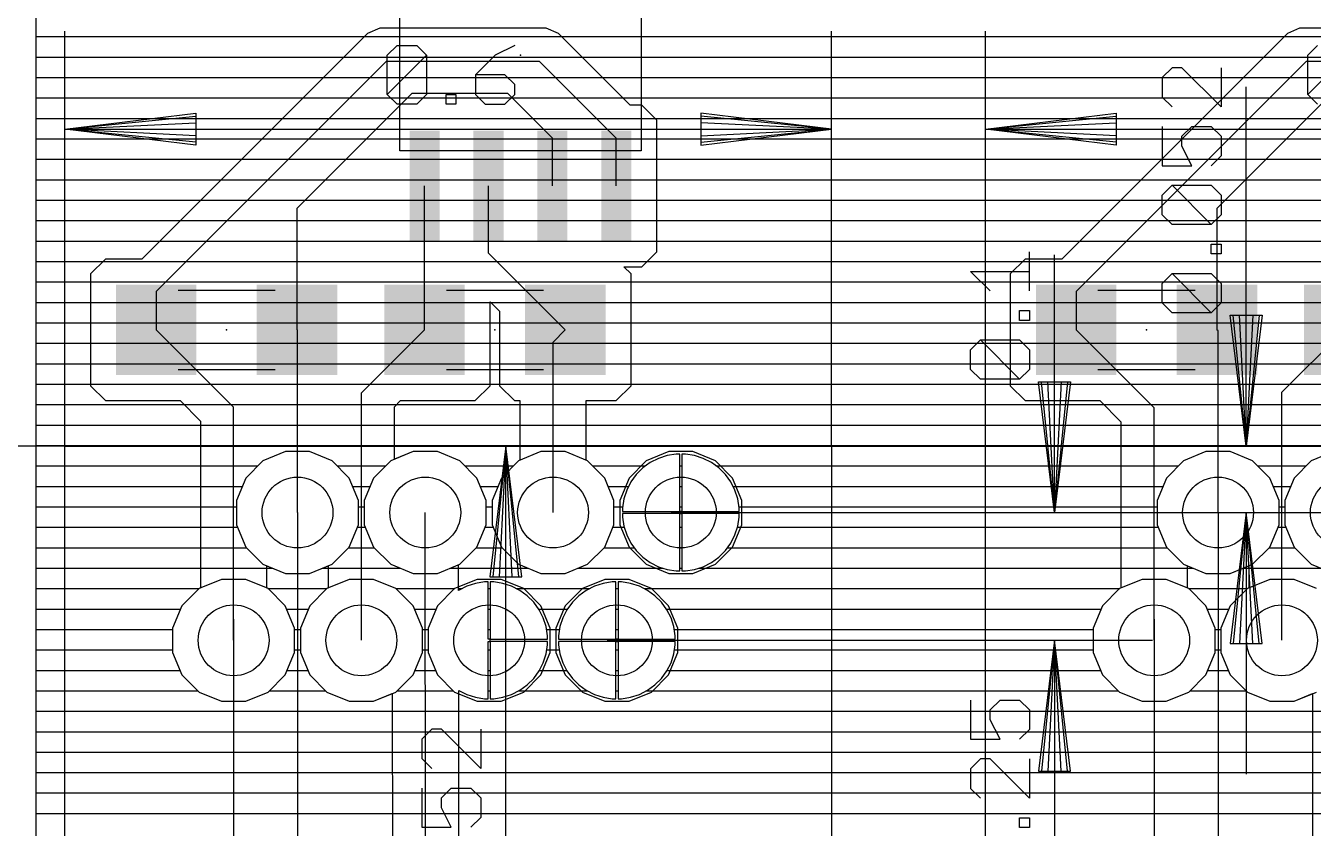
# Model space of a CAD drawing. Extents: x -0.28 to 5.55, y -0.74 to 2.72.
# Drawn here: x 0.612 to 1.619, y 0.884 to 1.512 of the extents above; entities that cross this region are included whole.
import ezdxf

# ---------------------------------------------------------------- set-up
doc = ezdxf.new("R2010")
doc.units = 0
for name, color, linetype in [('1', 22, 'CONTINUOUS'), ('16', 175, 'CONTINUOUS'), ('17', 82, 'CONTINUOUS'), ('23', 7, 'CONTINUOUS'), ('47', 253, 'CONTINUOUS'), ('51', 253, 'CONTINUOUS')]:
    doc.layers.add(name, color=color, linetype=linetype)

# ---------------------------------------------------------------- blocks, each defined once
blk = doc.blocks.new('RECT')
blk.add_solid([(-0.5, -0.5), (0.5, -0.5), (-0.5, 0.5), (0.5, 0.5)])
blk = doc.blocks.new('ROUNDP')
blk.add_circle((0, 0), 0.5)

msp = doc.modelspace()

# ---------------------------------------------------------------- linework, layer by layer
at = {"layer": '1'}
for p, q in [((0.62, 0.32), (0.62, 2.179508)), ((0.62, 1.504), (0.876731, 1.504)), ((0.879272, 1.506542), (0.702664, 1.329933)), ((0.888828, 1.5105), (0.879272, 1.506542)), ((1.019172, 1.5105), (0.888828, 1.5105)), ((1.028728, 1.506542), (1.019172, 1.5105)), ((1.036042, 1.499228), (1.028728, 1.506542)), ((1.031269, 1.504), (1.596731, 1.504)), ((1.599272, 1.506542), (1.422664, 1.329933)), ((1.608828, 1.5105), (1.599272, 1.506542)), ((1.739172, 1.5105), (1.608828, 1.5105)), ((1.084825, 1.450445), (1.036042, 1.499228)), ((0.62, 1.488), (0.860731, 1.488)), ((0.894, 1.4845), (0.714, 1.3045)), ((1.014, 1.4845), (0.894, 1.4845)), ((1.074, 1.4245), (1.014, 1.4845)), ((1.047269, 1.488), (1.580731, 1.488)), ((1.614, 1.4845), (1.434, 1.3045)), ((1.734, 1.4845), (1.614, 1.4845)), ((0.62, 1.472), (0.844731, 1.472)), ((1.063269, 1.472), (1.564731, 1.472)), ((0.62, 1.456), (0.828731, 1.456)), ((0.914, 1.4595), (0.824, 1.3695)), ((0.989, 1.4595), (0.914, 1.4595)), ((1.024, 1.4245), (0.989, 1.4595)), ((1.079269, 1.456), (1.548731, 1.456)), ((1.634, 1.4595), (1.544, 1.3695)), ((1.094095, 1.450445), (1.084825, 1.450445)), ((1.105811, 1.438729), (1.094095, 1.450445)), ((0.62, 1.44), (0.812731, 1.44)), ((1.10454, 1.44), (1.532731, 1.44)), ((1.105811, 1.335546), (1.105811, 1.438729)), ((0.62, 1.424), (0.796731, 1.424)), ((1.024, 1.387138), (1.024, 1.4245)), ((1.074, 1.387138), (1.074, 1.4245)), ((1.105811, 1.424), (1.516731, 1.424)), ((0.62, 1.408), (0.780731, 1.408)), ((1.105811, 1.408), (1.500731, 1.408)), ((0.62, 1.392), (0.764731, 1.392)), ((1.105811, 1.392), (1.484731, 1.392)), ((0.924, 1.2745), (0.924, 1.387138)), ((0.974, 1.334618), (0.974, 1.387138)), ((0.62, 1.376), (0.748731, 1.376)), ((1.105811, 1.376), (1.468731, 1.376)), ((0.824, 1.3695), (0.824, 1.274618)), ((1.544, 1.3695), (1.544, 1.274618)), ((0.62, 1.36), (0.732731, 1.36)), ((1.105811, 1.36), (1.452731, 1.36)), ((0.62, 1.344), (0.716731, 1.344)), ((1.105811, 1.344), (1.436731, 1.344)), ((0.974, 1.334618), (1.034118, 1.2745)), ((1.094095, 1.323831), (1.105811, 1.335546)), ((0.62, 1.328), (0.672169, 1.328)), ((0.674102, 1.329933), (0.662386, 1.318217)), ((0.702664, 1.329933), (0.674102, 1.329933)), ((1.085614, 1.318217), (1.08, 1.323831)), ((1.08, 1.323831), (1.094095, 1.323831)), ((1.098265, 1.328), (1.392169, 1.328)), ((1.394102, 1.329933), (1.382386, 1.318217)), ((1.422664, 1.329933), (1.394102, 1.329933)), ((0.62, 1.312), (0.662386, 1.312)), ((0.662386, 1.318217), (0.662386, 1.230783)), ((1.085614, 1.230783), (1.085614, 1.318217)), ((1.085614, 1.312), (1.382386, 1.312)), ((1.382386, 1.318217), (1.382386, 1.230783)), ((0.714, 1.3045), (0.714, 1.274618)), ((1.434, 1.3045), (1.434, 1.274618)), ((0.62, 1.296), (0.662386, 1.296)), ((0.975378, 1.230783), (0.975378, 1.296471)), ((0.975378, 1.296471), (0.982622, 1.289227)), ((0.975378, 1.296), (0.975849, 1.296)), ((1.085614, 1.296), (1.382386, 1.296)), ((0.62, 1.28), (0.662386, 1.28)), ((0.975378, 1.28), (0.982622, 1.28)), ((0.982622, 1.289227), (0.982622, 1.230783)), ((1.085614, 1.28), (1.382386, 1.28)), ((0.714, 1.274618), (0.713882, 1.2745)), ((0.7745, 1.213882), (0.713882, 1.2745)), ((0.824, 1.274618), (0.824118, 1.2745)), ((0.8245, 1.274118), (0.824118, 1.2745)), ((0.8245, 1.1315), (0.8245, 1.274118)), ((0.8745, 1.225118), (0.923882, 1.2745)), ((0.924, 1.274618), (0.923882, 1.2745)), ((0.923882, 1.2745), (0.924, 1.2745)), ((1.0245, 1.264882), (1.034118, 1.2745)), ((1.434, 1.274618), (1.433882, 1.2745)), ((1.495, 1.213382), (1.433882, 1.2745)), ((1.544, 1.274618), (1.544118, 1.2745)), ((1.545, 1.273618), (1.544118, 1.2745)), ((1.545, 1.1315), (1.545, 1.273618)), ((1.595, 1.225618), (1.643882, 1.2745)), ((0.62, 1.264), (0.662386, 1.264)), ((0.975378, 1.264), (0.982622, 1.264)), ((1.0245, 1.1315), (1.0245, 1.264882)), ((1.085614, 1.264), (1.382386, 1.264)), ((0.62, 1.248), (0.662386, 1.248)), ((0.975378, 1.248), (0.982622, 1.248)), ((1.085614, 1.248), (1.382386, 1.248)), ((0.62, 1.232), (0.662386, 1.232)), ((0.662386, 1.230783), (0.674102, 1.219067)), ((0.963662, 1.219067), (0.975378, 1.230783)), ((0.975378, 1.232), (0.982622, 1.232)), ((0.982622, 1.230783), (0.994338, 1.219067)), ((1.073898, 1.219067), (1.085614, 1.230783)), ((1.085614, 1.232), (1.382386, 1.232)), ((1.382386, 1.230783), (1.394102, 1.219067)), ((0.8745, 1.0315), (0.8745, 1.225118)), ((1.595, 1.0315), (1.595, 1.225618)), ((0.62, 1.216), (0.735612, 1.216)), ((0.674102, 1.219067), (0.732545, 1.219067)), ((0.732545, 1.219067), (0.7485, 1.203112)), ((0.7745, 1.0315), (0.7745, 1.213882)), ((0.9005, 1.214349), (0.905218, 1.219067)), ((0.9005, 1.173207), (0.9005, 1.214349)), ((0.902151, 1.216), (0.9985, 1.216)), ((0.905218, 1.219067), (0.963662, 1.219067)), ((0.994338, 1.219067), (0.9985, 1.219067)), ((0.9985, 1.219067), (0.9985, 1.172378)), ((1.0505, 1.172378), (1.0505, 1.219067)), ((1.0505, 1.219067), (1.073898, 1.219067)), ((1.0505, 1.216), (1.455612, 1.216)), ((1.394102, 1.219067), (1.452545, 1.219067)), ((1.452545, 1.219067), (1.469, 1.202612)), ((1.495, 1.0315), (1.495, 1.213382)), ((0.62, 1.2), (0.7485, 1.2)), ((0.7485, 1.203112), (0.7485, 1.072378)), ((0.9005, 1.2), (0.9985, 1.2)), ((1.0505, 1.2), (1.469, 1.2)), ((1.469, 1.202612), (1.469, 1.072378)), ((0.62, 1.184), (0.7485, 1.184)), ((0.9005, 1.184), (0.9985, 1.184)), ((0.915008, 1.179216), (0.9005, 1.173207)), ((0.933991, 1.179216), (0.915008, 1.179216)), ((0.951529, 1.171952), (0.933991, 1.179216)), ((1.0505, 1.184), (1.469, 1.184)), ((1.115008, 1.179216), (1.097471, 1.171952)), ((1.133991, 1.179216), (1.115008, 1.179216)), ((1.151529, 1.171952), (1.133991, 1.179216)), ((0.964952, 1.158529), (0.951529, 1.171952)), ((0.997471, 1.171952), (0.984048, 1.158529)), ((0.9985, 1.172378), (0.997471, 1.171952)), ((1.051529, 1.171952), (1.0505, 1.172378)), ((1.064952, 1.158529), (1.051529, 1.171952)), ((1.097471, 1.171952), (1.084048, 1.158529)), ((1.164952, 1.158529), (1.151529, 1.171952)), ((0.62, 1.168), (0.7485, 1.168)), ((0.955481, 1.168), (0.993519, 1.168)), ((1.055481, 1.168), (1.093519, 1.168)), ((1.155481, 1.168), (1.469, 1.168)), ((0.62, 1.152), (0.7485, 1.152)), ((0.972216, 1.140991), (0.964952, 1.158529)), ((0.967656, 1.152), (0.981344, 1.152)), ((0.984048, 1.158529), (0.976783, 1.140991)), ((1.072216, 1.140991), (1.064952, 1.158529)), ((1.067656, 1.152), (1.081344, 1.152)), ((1.084048, 1.158529), (1.076783, 1.140991)), ((1.172216, 1.140991), (1.164952, 1.158529)), ((1.167656, 1.152), (1.469, 1.152)), ((0.972216, 1.122008), (0.972216, 1.140991)), ((0.976783, 1.140991), (0.976783, 1.122008)), ((1.072216, 1.122008), (1.072216, 1.140991)), ((1.076783, 1.140991), (1.076783, 1.122008)), ((1.172216, 1.122008), (1.172216, 1.140991)), ((0.62, 1.136), (0.7485, 1.136)), ((0.925, 0.685), (0.9245, 1.1315)), ((0.972216, 1.136), (0.976783, 1.136)), ((1.072216, 1.136), (1.076783, 1.136)), ((1.172216, 1.136), (1.469, 1.136)), ((0.62, 1.12), (0.7485, 1.12)), ((0.964952, 1.104471), (0.972216, 1.122008)), ((0.971384, 1.12), (0.977615, 1.12)), ((0.976783, 1.122008), (0.984048, 1.104471)), ((1.064952, 1.104471), (1.072216, 1.122008)), ((1.071384, 1.12), (1.077615, 1.12)), ((1.076783, 1.122008), (1.084048, 1.104471)), ((1.164952, 1.104471), (1.172216, 1.122008)), ((1.171384, 1.12), (1.469, 1.12)), ((0.62, 1.104), (0.7485, 1.104)), ((0.951529, 1.091048), (0.964952, 1.104471)), ((0.964481, 1.104), (0.984519, 1.104)), ((0.984048, 1.104471), (0.997471, 1.091048)), ((1.051529, 1.091048), (1.064952, 1.104471)), ((1.064481, 1.104), (1.084519, 1.104)), ((1.084048, 1.104471), (1.097471, 1.091048)), ((1.151529, 1.091048), (1.164952, 1.104471)), ((1.164481, 1.104), (1.469, 1.104)), ((0.8005, 1.072378), (0.8005, 1.089793)), ((0.8005, 1.089793), (0.815008, 1.083783)), ((0.833991, 1.083783), (0.8485, 1.089793)), ((0.8485, 1.089793), (0.8485, 1.072378)), ((0.950546, 1.090641), (0.951529, 1.091048)), ((0.950568, 1.070615), (0.950546, 1.090641)), ((0.997471, 1.091048), (1.015008, 1.083783)), ((1.033991, 1.083783), (1.051529, 1.091048)), ((1.097471, 1.091048), (1.115008, 1.083783)), ((1.133991, 1.083783), (1.151529, 1.091048)), ((1.521, 1.072378), (1.521, 1.089793)), ((1.521, 1.089793), (1.535508, 1.083783)), ((1.554491, 1.083783), (1.569, 1.089793)), ((1.569, 1.089793), (1.569, 1.072378)), ((0.62, 1.088), (0.7485, 1.088)), ((0.8005, 1.088), (0.804829, 1.088)), ((0.815008, 1.083783), (0.833991, 1.083783)), ((0.844171, 1.088), (0.8485, 1.088)), ((0.950549, 1.088), (1.004829, 1.088)), ((1.015008, 1.083783), (1.033991, 1.083783)), ((1.044171, 1.088), (1.104829, 1.088)), ((1.065008, 1.079216), (1.047471, 1.071952)), ((1.083991, 1.079216), (1.065008, 1.079216)), ((1.101529, 1.071952), (1.083991, 1.079216)), ((1.115008, 1.083783), (1.133991, 1.083783)), ((1.144171, 1.088), (1.469, 1.088)), ((1.521, 1.088), (1.525329, 1.088)), ((1.535508, 1.083783), (1.554491, 1.083783)), ((1.564671, 1.088), (1.569, 1.088)), ((0.62, 1.072), (0.747587, 1.072)), ((0.747471, 1.071952), (0.734048, 1.058529)), ((0.7485, 1.072378), (0.747471, 1.071952)), ((0.801529, 1.071952), (0.8005, 1.072378)), ((0.801413, 1.072), (0.847587, 1.072)), ((0.814952, 1.058529), (0.801529, 1.071952)), ((0.847471, 1.071952), (0.834048, 1.058529)), ((0.8485, 1.072378), (0.847471, 1.071952)), ((0.950567, 1.072), (0.953287, 1.072)), ((0.956951, 1.073867), (0.950568, 1.070615)), ((0.963795, 1.076091), (0.956951, 1.073867)), ((0.970902, 1.077216), (0.963795, 1.076091)), ((0.973641, 1.077216), (0.970902, 1.077216)), ((0.973641, 1.032359), (0.973641, 1.077216)), ((0.973641, 1.072), (0.975358, 1.072)), ((0.978098, 1.077216), (0.975358, 1.077216)), ((0.975358, 1.077216), (0.975358, 1.032359)), ((0.985205, 1.076091), (0.978098, 1.077216)), ((0.992049, 1.073867), (0.985205, 1.076091)), ((0.998461, 1.0706), (0.992049, 1.073867)), ((0.995713, 1.072), (1.047587, 1.072)), ((1.004282, 1.066371), (0.998461, 1.0706)), ((1.047471, 1.071952), (1.034048, 1.058529)), ((1.101413, 1.072), (1.468087, 1.072)), ((1.114952, 1.058529), (1.101529, 1.071952)), ((1.467971, 1.071952), (1.454548, 1.058529)), ((1.469, 1.072378), (1.467971, 1.071952)), ((1.522029, 1.071952), (1.521, 1.072378)), ((1.521913, 1.072), (1.568087, 1.072)), ((1.535452, 1.058529), (1.522029, 1.071952)), ((1.567971, 1.071952), (1.554548, 1.058529)), ((1.569, 1.072378), (1.567971, 1.071952)), ((0.734048, 1.058529), (0.726783, 1.040991)), ((0.822216, 1.040991), (0.814952, 1.058529)), ((0.834048, 1.058529), (0.826783, 1.040991)), ((1.009371, 1.061282), (1.004282, 1.066371)), ((1.0136, 1.055461), (1.009371, 1.061282)), ((1.034048, 1.058529), (1.026783, 1.040991)), ((1.122216, 1.040991), (1.114952, 1.058529)), ((1.454548, 1.058529), (1.447283, 1.040991)), ((1.542716, 1.040991), (1.535452, 1.058529)), ((1.554548, 1.058529), (1.547283, 1.040991)), ((0.62, 1.056), (0.733, 1.056)), ((0.816, 1.056), (0.833, 1.056)), ((0.973641, 1.056), (0.975358, 1.056)), ((1.013208, 1.056), (1.033, 1.056)), ((1.016867, 1.049049), (1.0136, 1.055461)), ((1.019091, 1.042205), (1.016867, 1.049049)), ((1.116, 1.056), (1.4535, 1.056)), ((1.5365, 1.056), (1.5535, 1.056)), ((0.62, 1.04), (0.726783, 1.04)), ((0.726783, 1.040991), (0.726783, 1.022008)), ((0.822216, 1.022008), (0.822216, 1.040991)), ((0.822216, 1.04), (0.826783, 1.04)), ((0.826783, 1.040991), (0.826783, 1.022008)), ((0.973641, 1.04), (0.975358, 1.04)), ((1.020216, 1.035098), (1.019091, 1.042205)), ((1.01944, 1.04), (1.026783, 1.04)), ((1.026783, 1.040991), (1.026783, 1.022008)), ((1.122216, 1.022008), (1.122216, 1.040991)), ((1.122216, 1.04), (1.447283, 1.04)), ((1.447283, 1.040991), (1.447283, 1.022008)), ((1.542716, 1.022008), (1.542716, 1.040991)), ((1.542716, 1.04), (1.547283, 1.04)), ((1.547283, 1.040991), (1.547283, 1.022008)), ((0.975358, 1.032359), (0.973641, 1.032359)), ((0.973641, 0.985783), (0.973641, 1.030641)), ((0.973641, 1.030641), (0.975358, 1.030641)), ((0.975358, 1.030641), (0.975358, 0.985783)), ((0.975359, 1.030641), (0.975359, 1.032358)), ((0.975359, 1.032358), (1.020216, 1.032358)), ((1.020216, 1.030641), (0.975359, 1.030641)), ((1.019091, 1.020795), (1.020216, 1.027902)), ((1.020216, 1.032358), (1.020216, 1.035098)), ((1.020216, 1.027902), (1.020216, 1.030641)), ((0.62, 1.024), (0.726783, 1.024)), ((0.726783, 1.022008), (0.734048, 1.004471)), ((0.814952, 1.004471), (0.822216, 1.022008)), ((0.822216, 1.024), (0.826783, 1.024)), ((0.826783, 1.022008), (0.834048, 1.004471)), ((0.973641, 1.024), (0.975358, 1.024)), ((1.016867, 1.013951), (1.019091, 1.020795)), ((1.019598, 1.024), (1.026783, 1.024)), ((1.026783, 1.022008), (1.034048, 1.004471)), ((1.114952, 1.004471), (1.122216, 1.022008)), ((1.122216, 1.024), (1.447283, 1.024)), ((1.447283, 1.022008), (1.454548, 1.004471)), ((1.535452, 1.004471), (1.542716, 1.022008)), ((1.542716, 1.024), (1.547283, 1.024)), ((1.547283, 1.022008), (1.554548, 1.004471)), ((0.62, 1.008), (0.732586, 1.008)), ((0.816414, 1.008), (0.832586, 1.008)), ((0.973641, 1.008), (0.975358, 1.008)), ((1.0136, 1.007539), (1.016867, 1.013951)), ((1.013835, 1.008), (1.032586, 1.008)), ((1.116414, 1.008), (1.453086, 1.008)), ((1.536914, 1.008), (1.553086, 1.008)), ((0.734048, 1.004471), (0.747471, 0.991048)), ((0.801529, 0.991048), (0.814952, 1.004471)), ((0.834048, 1.004471), (0.847471, 0.991048)), ((1.004282, 0.996629), (1.009371, 1.001718)), ((1.009371, 1.001718), (1.0136, 1.007539)), ((1.034048, 1.004471), (1.047471, 0.991048)), ((1.101529, 0.991048), (1.114952, 1.004471)), ((1.454548, 1.004471), (1.467971, 0.991048)), ((1.522029, 0.991048), (1.535452, 1.004471)), ((1.554548, 1.004471), (1.567971, 0.991048)), ((0.62, 0.992), (0.746519, 0.992)), ((0.747471, 0.991048), (0.765008, 0.983783)), ((0.783991, 0.983783), (0.801529, 0.991048)), ((0.802481, 0.992), (0.846519, 0.992)), ((0.847471, 0.991048), (0.865008, 0.983783)), ((0.883991, 0.983783), (0.898659, 0.989859)), ((0.898659, 0.989859), (0.899, 0.684962)), ((0.950988, 0.695781), (0.950656, 0.99234)), ((0.950656, 0.99234), (0.956951, 0.989133)), ((0.950656, 0.992), (0.951324, 0.992)), ((0.956951, 0.989133), (0.963795, 0.986909)), ((0.973641, 0.992), (0.975358, 0.992)), ((0.985205, 0.986909), (0.992049, 0.989133)), ((0.992049, 0.989133), (0.998461, 0.9924)), ((0.997676, 0.992), (1.046519, 0.992)), ((0.998461, 0.9924), (1.004282, 0.996629)), ((1.047471, 0.991048), (1.065008, 0.983783)), ((1.083991, 0.983783), (1.101529, 0.991048)), ((1.102481, 0.992), (1.467019, 0.992)), ((1.467971, 0.991048), (1.485508, 0.983783)), ((1.504491, 0.983783), (1.522029, 0.991048)), ((1.522981, 0.992), (1.567019, 0.992)), ((1.567971, 0.991048), (1.585508, 0.983783)), ((1.604491, 0.983783), (1.619, 0.989793)), ((1.619, 0.989793), (1.619, 0.730361)), ((0.765008, 0.983783), (0.783991, 0.983783)), ((0.865008, 0.983783), (0.883991, 0.983783)), ((0.963795, 0.986909), (0.970902, 0.985783)), ((0.970902, 0.985783), (0.973641, 0.985783)), ((0.975358, 0.985783), (0.978098, 0.985783)), ((0.978098, 0.985783), (0.985205, 0.986909)), ((1.065008, 0.983783), (1.083991, 0.983783)), ((1.485508, 0.983783), (1.504491, 0.983783)), ((1.585508, 0.983783), (1.604491, 0.983783)), ((0.62, 0.976), (0.898674, 0.976)), ((0.950674, 0.976), (1.619, 0.976)), ((0.62, 0.96), (0.898692, 0.96)), ((0.950692, 0.96), (1.619, 0.96)), ((0.62, 0.944), (0.89871, 0.944)), ((0.95071, 0.944), (1.619, 0.944)), ((0.62, 0.928), (0.898728, 0.928)), ((0.950728, 0.928), (1.619, 0.928)), ((0.62, 0.912), (0.898746, 0.912)), ((0.950746, 0.912), (1.619, 0.912)), ((0.62, 0.896), (0.898764, 0.896)), ((0.950764, 0.896), (1.619, 0.896))]:
    msp.add_line(p, q, dxfattribs=at)
at = {"layer": '16'}
for p, q in [((0.62, 0.32), (0.62, 2.179508)), ((0.62, 1.504), (4.879213, 1.504)), ((0.62, 1.488), (4.879213, 1.488)), ((0.62, 1.472), (4.879213, 1.472)), ((0.62, 1.456), (4.879213, 1.456)), ((0.62, 1.44), (4.879213, 1.44)), ((0.62, 1.424), (4.879213, 1.424)), ((0.62, 1.408), (4.879213, 1.408)), ((0.62, 1.392), (4.879213, 1.392)), ((0.62, 1.376), (4.879213, 1.376)), ((0.62, 1.36), (4.879213, 1.36)), ((0.62, 1.344), (4.879213, 1.344)), ((0.62, 1.328), (4.879213, 1.328)), ((0.62, 1.312), (4.879213, 1.312)), ((0.62, 1.296), (4.879213, 1.296)), ((0.62, 1.28), (4.879213, 1.28)), ((0.62, 1.264), (4.879213, 1.264)), ((0.62, 1.248), (4.879213, 1.248)), ((0.62, 1.232), (4.879213, 1.232)), ((0.62, 1.216), (4.879213, 1.216)), ((0.62, 1.2), (4.879213, 1.2)), ((0.62, 1.184), (4.879213, 1.184)), ((0.815008, 1.179216), (0.797471, 1.171952)), ((0.833991, 1.179216), (0.815008, 1.179216)), ((0.851529, 1.171952), (0.833991, 1.179216)), ((0.915008, 1.179216), (0.897471, 1.171952)), ((0.933991, 1.179216), (0.915008, 1.179216)), ((0.951529, 1.171952), (0.933991, 1.179216)), ((1.015008, 1.179216), (0.997471, 1.171952)), ((1.033991, 1.179216), (1.015008, 1.179216)), ((1.051529, 1.171952), (1.033991, 1.179216)), ((1.535508, 1.179216), (1.517971, 1.171952)), ((1.554491, 1.179216), (1.535508, 1.179216)), ((1.572029, 1.171952), (1.554491, 1.179216)), ((1.635508, 1.179216), (1.617971, 1.171952)), ((0.797471, 1.171952), (0.784048, 1.158529)), ((0.864952, 1.158529), (0.851529, 1.171952)), ((0.897471, 1.171952), (0.884048, 1.158529)), ((0.964952, 1.158529), (0.951529, 1.171952)), ((0.997471, 1.171952), (0.984048, 1.158529)), ((1.064952, 1.158529), (1.051529, 1.171952)), ((1.100539, 1.1706), (1.094718, 1.166371)), ((1.106951, 1.173867), (1.100539, 1.1706)), ((1.113795, 1.176091), (1.106951, 1.173867)), ((1.120902, 1.177216), (1.113795, 1.176091)), ((1.123641, 1.177216), (1.120902, 1.177216)), ((1.123641, 1.132359), (1.123641, 1.177216)), ((1.125358, 1.177216), (1.125358, 1.132359)), ((1.128098, 1.177216), (1.125358, 1.177216)), ((1.135205, 1.176091), (1.128098, 1.177216)), ((1.142049, 1.173867), (1.135205, 1.176091)), ((1.148461, 1.1706), (1.142049, 1.173867)), ((1.154282, 1.166371), (1.148461, 1.1706)), ((1.517971, 1.171952), (1.504548, 1.158529)), ((1.585452, 1.158529), (1.572029, 1.171952)), ((1.617971, 1.171952), (1.604548, 1.158529)), ((0.62, 1.168), (0.793519, 1.168)), ((0.855481, 1.168), (0.893519, 1.168)), ((0.955481, 1.168), (0.993519, 1.168)), ((1.055481, 1.168), (1.096961, 1.168)), ((1.089629, 1.161282), (1.0854, 1.155461)), ((1.094718, 1.166371), (1.089629, 1.161282)), ((1.123641, 1.168), (1.125358, 1.168)), ((1.152039, 1.168), (1.514019, 1.168)), ((1.159371, 1.161282), (1.154282, 1.166371)), ((1.1636, 1.155461), (1.159371, 1.161282)), ((1.575981, 1.168), (1.614019, 1.168)), ((0.62, 1.152), (0.781344, 1.152)), ((0.784048, 1.158529), (0.776783, 1.140991)), ((0.872216, 1.140991), (0.864952, 1.158529)), ((0.867656, 1.152), (0.881344, 1.152)), ((0.884048, 1.158529), (0.876783, 1.140991)), ((0.972216, 1.140991), (0.964952, 1.158529)), ((0.967656, 1.152), (0.981344, 1.152)), ((0.984048, 1.158529), (0.976783, 1.140991)), ((1.072216, 1.140991), (1.064952, 1.158529)), ((1.067656, 1.152), (1.083637, 1.152)), ((1.082133, 1.149049), (1.079909, 1.142205)), ((1.0854, 1.155461), (1.082133, 1.149049)), ((1.123641, 1.152), (1.125358, 1.152)), ((1.166867, 1.149049), (1.1636, 1.155461)), ((1.165363, 1.152), (1.501844, 1.152)), ((1.169091, 1.142205), (1.166867, 1.149049)), ((1.504548, 1.158529), (1.497283, 1.140991)), ((1.592716, 1.140991), (1.585452, 1.158529)), ((1.588156, 1.152), (1.601844, 1.152)), ((1.604548, 1.158529), (1.597283, 1.140991)), ((0.776783, 1.140991), (0.776783, 1.122008)), ((0.872216, 1.122008), (0.872216, 1.140991)), ((0.876783, 1.140991), (0.876783, 1.122008)), ((0.972216, 1.122008), (0.972216, 1.140991)), ((0.976783, 1.140991), (0.976783, 1.122008)), ((1.072216, 1.122008), (1.072216, 1.140991)), ((1.079909, 1.142205), (1.078783, 1.135098)), ((1.170216, 1.135098), (1.169091, 1.142205)), ((1.497283, 1.140991), (1.497283, 1.122008)), ((1.592716, 1.122008), (1.592716, 1.140991)), ((1.597283, 1.140991), (1.597283, 1.122008)), ((0.62, 1.136), (0.776783, 1.136)), ((0.872216, 1.136), (0.876783, 1.136)), ((0.972216, 1.136), (0.976783, 1.136)), ((1.072216, 1.136), (1.078926, 1.136)), ((1.078783, 1.135098), (1.078783, 1.132358)), ((1.078783, 1.132358), (1.123641, 1.132358)), ((1.123641, 1.130641), (1.078783, 1.130641)), ((1.078783, 1.130641), (1.078783, 1.127902)), ((1.123641, 1.136), (1.125358, 1.136)), ((1.125358, 1.132359), (1.123641, 1.132359)), ((1.123641, 1.132358), (1.123641, 1.130641)), ((1.123641, 1.085783), (1.123641, 1.130641)), ((1.123641, 1.130641), (1.125358, 1.130641)), ((1.125358, 1.130641), (1.125358, 1.085783)), ((1.125359, 1.130641), (1.125359, 1.132358)), ((1.125359, 1.132358), (1.170216, 1.132358)), ((1.170216, 1.130641), (1.125359, 1.130641)), ((1.170074, 1.136), (1.497283, 1.136)), ((1.170216, 1.132358), (1.170216, 1.135098)), ((1.170216, 1.127902), (1.170216, 1.130641)), ((1.592716, 1.136), (1.597283, 1.136)), ((0.62, 1.12), (0.777615, 1.12)), ((0.776783, 1.122008), (0.784048, 1.104471)), ((0.864952, 1.104471), (0.872216, 1.122008)), ((0.871384, 1.12), (0.877615, 1.12)), ((0.876783, 1.122008), (0.884048, 1.104471)), ((0.964952, 1.104471), (0.972216, 1.122008)), ((0.971384, 1.12), (0.977615, 1.12)), ((0.976783, 1.122008), (0.984048, 1.104471)), ((1.064952, 1.104471), (1.072216, 1.122008)), ((1.071384, 1.12), (1.080167, 1.12)), ((1.078783, 1.127902), (1.079909, 1.120795)), ((1.079909, 1.120795), (1.082133, 1.113951)), ((1.123641, 1.12), (1.125358, 1.12)), ((1.166867, 1.113951), (1.169091, 1.120795)), ((1.168832, 1.12), (1.498115, 1.12)), ((1.169091, 1.120795), (1.170216, 1.127902)), ((1.497283, 1.122008), (1.504548, 1.104471)), ((1.585452, 1.104471), (1.592716, 1.122008)), ((1.591884, 1.12), (1.598115, 1.12)), ((1.597283, 1.122008), (1.604548, 1.104471)), ((1.082133, 1.113951), (1.0854, 1.107539)), ((1.1636, 1.107539), (1.166867, 1.113951)), ((0.62, 1.104), (0.784519, 1.104)), ((0.784048, 1.104471), (0.797471, 1.091048)), ((0.851529, 1.091048), (0.864952, 1.104471)), ((0.864481, 1.104), (0.884519, 1.104)), ((0.884048, 1.104471), (0.897471, 1.091048)), ((0.951529, 1.091048), (0.964952, 1.104471)), ((0.964481, 1.104), (0.984519, 1.104)), ((0.984048, 1.104471), (0.997471, 1.091048)), ((1.051529, 1.091048), (1.064952, 1.104471)), ((1.064481, 1.104), (1.087971, 1.104)), ((1.0854, 1.107539), (1.089629, 1.101718)), ((1.089629, 1.101718), (1.094718, 1.096629)), ((1.123641, 1.104), (1.125358, 1.104)), ((1.154282, 1.096629), (1.159371, 1.101718)), ((1.159371, 1.101718), (1.1636, 1.107539)), ((1.161029, 1.104), (1.505019, 1.104)), ((1.504548, 1.104471), (1.517971, 1.091048)), ((1.572029, 1.091048), (1.585452, 1.104471)), ((1.584981, 1.104), (1.605019, 1.104)), ((1.604548, 1.104471), (1.617971, 1.091048)), ((0.797471, 1.091048), (0.815008, 1.083783)), ((0.833991, 1.083783), (0.851529, 1.091048)), ((0.897471, 1.091048), (0.915008, 1.083783)), ((0.933991, 1.083783), (0.951529, 1.091048)), ((0.997471, 1.091048), (1.015008, 1.083783)), ((1.033991, 1.083783), (1.051529, 1.091048)), ((1.094718, 1.096629), (1.100539, 1.0924)), ((1.100539, 1.0924), (1.106951, 1.089133)), ((1.106951, 1.089133), (1.113795, 1.086909)), ((1.135205, 1.086909), (1.142049, 1.089133)), ((1.142049, 1.089133), (1.148461, 1.0924)), ((1.148461, 1.0924), (1.154282, 1.096629)), ((1.517971, 1.091048), (1.535508, 1.083783)), ((1.554491, 1.083783), (1.572029, 1.091048)), ((1.617971, 1.091048), (1.635508, 1.083783)), ((0.62, 1.088), (0.804829, 1.088)), ((0.765008, 1.079216), (0.747471, 1.071952)), ((0.783991, 1.079216), (0.765008, 1.079216)), ((0.801529, 1.071952), (0.783991, 1.079216)), ((0.815008, 1.083783), (0.833991, 1.083783)), ((0.844171, 1.088), (0.904829, 1.088)), ((0.865008, 1.079216), (0.847471, 1.071952)), ((0.883991, 1.079216), (0.865008, 1.079216)), ((0.901529, 1.071952), (0.883991, 1.079216)), ((0.915008, 1.083783), (0.933991, 1.083783)), ((0.944171, 1.088), (1.004829, 1.088)), ((0.965008, 1.079216), (0.947471, 1.071952)), ((0.983991, 1.079216), (0.965008, 1.079216)), ((1.001529, 1.071952), (0.983991, 1.079216)), ((1.015008, 1.083783), (1.033991, 1.083783)), ((1.044171, 1.088), (1.110437, 1.088)), ((1.113795, 1.086909), (1.120902, 1.085783)), ((1.120902, 1.085783), (1.123641, 1.085783)), ((1.123641, 1.088), (1.125358, 1.088)), ((1.125358, 1.085783), (1.128098, 1.085783)), ((1.128098, 1.085783), (1.135205, 1.086909)), ((1.138562, 1.088), (1.525329, 1.088)), ((1.485508, 1.079216), (1.467971, 1.071952)), ((1.504491, 1.079216), (1.485508, 1.079216)), ((1.522029, 1.071952), (1.504491, 1.079216)), ((1.535508, 1.083783), (1.554491, 1.083783)), ((1.564671, 1.088), (1.625329, 1.088)), ((1.585508, 1.079216), (1.567971, 1.071952)), ((1.604491, 1.079216), (1.585508, 1.079216)), ((1.622029, 1.071952), (1.604491, 1.079216)), ((0.62, 1.072), (0.747587, 1.072)), ((0.747471, 1.071952), (0.734048, 1.058529)), ((0.801413, 1.072), (0.847587, 1.072)), ((0.814952, 1.058529), (0.801529, 1.071952)), ((0.847471, 1.071952), (0.834048, 1.058529)), ((0.901413, 1.072), (0.947587, 1.072)), ((0.914952, 1.058529), (0.901529, 1.071952)), ((0.947471, 1.071952), (0.934048, 1.058529)), ((1.001413, 1.072), (1.053287, 1.072)), ((1.014952, 1.058529), (1.001529, 1.071952)), ((1.050539, 1.0706), (1.044718, 1.066371)), ((1.056951, 1.073867), (1.050539, 1.0706)), ((1.063795, 1.076091), (1.056951, 1.073867)), ((1.070902, 1.077216), (1.063795, 1.076091)), ((1.073641, 1.077216), (1.070902, 1.077216)), ((1.073641, 1.032359), (1.073641, 1.077216)), ((1.073641, 1.072), (1.075358, 1.072)), ((1.075358, 1.077216), (1.075358, 1.032359)), ((1.078098, 1.077216), (1.075358, 1.077216)), ((1.085205, 1.076091), (1.078098, 1.077216)), ((1.092049, 1.073867), (1.085205, 1.076091)), ((1.098461, 1.0706), (1.092049, 1.073867)), ((1.095713, 1.072), (1.468087, 1.072)), ((1.104282, 1.066371), (1.098461, 1.0706)), ((1.467971, 1.071952), (1.454548, 1.058529)), ((1.521913, 1.072), (1.568087, 1.072)), ((1.535452, 1.058529), (1.522029, 1.071952)), ((1.567971, 1.071952), (1.554548, 1.058529)), ((0.734048, 1.058529), (0.726783, 1.040991)), ((0.822216, 1.040991), (0.814952, 1.058529)), ((0.834048, 1.058529), (0.826783, 1.040991)), ((0.922216, 1.040991), (0.914952, 1.058529)), ((0.934048, 1.058529), (0.926783, 1.040991)), ((1.022216, 1.040991), (1.014952, 1.058529)), ((1.039629, 1.061282), (1.0354, 1.055461)), ((1.044718, 1.066371), (1.039629, 1.061282)), ((1.109371, 1.061282), (1.104282, 1.066371)), ((1.1136, 1.055461), (1.109371, 1.061282)), ((1.454548, 1.058529), (1.447283, 1.040991)), ((1.542716, 1.040991), (1.535452, 1.058529)), ((1.554548, 1.058529), (1.547283, 1.040991)), ((0.62, 1.056), (0.733, 1.056)), ((0.816, 1.056), (0.833, 1.056)), ((0.916, 1.056), (0.933, 1.056)), ((1.016, 1.056), (1.035792, 1.056)), ((1.032133, 1.049049), (1.029909, 1.042205)), ((1.0354, 1.055461), (1.032133, 1.049049)), ((1.073641, 1.056), (1.075358, 1.056)), ((1.113208, 1.056), (1.4535, 1.056)), ((1.116867, 1.049049), (1.1136, 1.055461)), ((1.119091, 1.042205), (1.116867, 1.049049)), ((1.5365, 1.056), (1.5535, 1.056)), ((0.62, 1.04), (0.726783, 1.04)), ((0.726783, 1.040991), (0.726783, 1.022008)), ((0.822216, 1.022008), (0.822216, 1.040991)), ((0.822216, 1.04), (0.826783, 1.04)), ((0.826783, 1.040991), (0.826783, 1.022008)), ((0.922216, 1.022008), (0.922216, 1.040991)), ((0.922216, 1.04), (0.926783, 1.04)), ((0.926783, 1.040991), (0.926783, 1.022008)), ((1.022216, 1.022008), (1.022216, 1.040991)), ((1.022216, 1.04), (1.02956, 1.04)), ((1.029909, 1.042205), (1.028783, 1.035098)), ((1.073641, 1.04), (1.075358, 1.04)), ((1.120216, 1.035098), (1.119091, 1.042205)), ((1.11944, 1.04), (1.447283, 1.04)), ((1.447283, 1.040991), (1.447283, 1.022008)), ((1.542716, 1.022008), (1.542716, 1.040991)), ((1.542716, 1.04), (1.547283, 1.04)), ((1.547283, 1.040991), (1.547283, 1.022008)), ((1.028783, 1.035098), (1.028783, 1.032358)), ((1.028783, 1.032358), (1.073641, 1.032358)), ((1.073641, 1.030641), (1.028783, 1.030641)), ((1.028783, 1.030641), (1.028783, 1.027902)), ((1.028783, 1.027902), (1.029909, 1.020795)), ((1.075358, 1.032359), (1.073641, 1.032359)), ((1.073641, 1.032358), (1.073641, 1.030641)), ((1.073641, 0.985783), (1.073641, 1.030641)), ((1.073641, 1.030641), (1.075358, 1.030641)), ((1.075358, 1.030641), (1.075358, 0.985783)), ((1.075359, 1.030641), (1.075359, 1.032358)), ((1.075359, 1.032358), (1.120216, 1.032358)), ((1.120216, 1.030641), (1.075359, 1.030641)), ((1.119091, 1.020795), (1.120216, 1.027902)), ((1.120216, 1.032358), (1.120216, 1.035098)), ((1.120216, 1.027902), (1.120216, 1.030641)), ((0.62, 1.024), (0.726783, 1.024)), ((0.726783, 1.022008), (0.734048, 1.004471)), ((0.814952, 1.004471), (0.822216, 1.022008)), ((0.822216, 1.024), (0.826783, 1.024)), ((0.826783, 1.022008), (0.834048, 1.004471)), ((0.914952, 1.004471), (0.922216, 1.022008)), ((0.922216, 1.024), (0.926783, 1.024)), ((0.926783, 1.022008), (0.934048, 1.004471)), ((1.014952, 1.004471), (1.022216, 1.022008)), ((1.022216, 1.024), (1.029401, 1.024)), ((1.029909, 1.020795), (1.032133, 1.013951)), ((1.073641, 1.024), (1.075358, 1.024)), ((1.116867, 1.013951), (1.119091, 1.020795)), ((1.119598, 1.024), (1.447283, 1.024)), ((1.447283, 1.022008), (1.454548, 1.004471)), ((1.535452, 1.004471), (1.542716, 1.022008)), ((1.542716, 1.024), (1.547283, 1.024)), ((1.547283, 1.022008), (1.554548, 1.004471)), ((0.62, 1.008), (0.732586, 1.008)), ((0.816414, 1.008), (0.832586, 1.008)), ((0.916414, 1.008), (0.932586, 1.008)), ((1.016414, 1.008), (1.035165, 1.008)), ((1.032133, 1.013951), (1.0354, 1.007539)), ((1.073641, 1.008), (1.075358, 1.008)), ((1.1136, 1.007539), (1.116867, 1.013951)), ((1.113835, 1.008), (1.453086, 1.008)), ((1.536914, 1.008), (1.553086, 1.008)), ((0.734048, 1.004471), (0.747471, 0.991048)), ((0.801529, 0.991048), (0.814952, 1.004471)), ((0.834048, 1.004471), (0.847471, 0.991048)), ((0.901529, 0.991048), (0.914952, 1.004471)), ((0.934048, 1.004471), (0.947471, 0.991048)), ((1.001529, 0.991048), (1.014952, 1.004471)), ((1.0354, 1.007539), (1.039629, 1.001718)), ((1.039629, 1.001718), (1.044718, 0.996629)), ((1.104282, 0.996629), (1.109371, 1.001718)), ((1.109371, 1.001718), (1.1136, 1.007539)), ((1.454548, 1.004471), (1.467971, 0.991048)), ((1.522029, 0.991048), (1.535452, 1.004471)), ((1.554548, 1.004471), (1.567971, 0.991048)), ((0.62, 0.992), (0.746519, 0.992)), ((0.747471, 0.991048), (0.765008, 0.983783)), ((0.783991, 0.983783), (0.801529, 0.991048)), ((0.802481, 0.992), (0.846519, 0.992)), ((0.847471, 0.991048), (0.865008, 0.983783)), ((0.883991, 0.983783), (0.901529, 0.991048)), ((0.902481, 0.992), (0.946519, 0.992)), ((0.947471, 0.991048), (0.965008, 0.983783)), ((0.983991, 0.983783), (1.001529, 0.991048)), ((1.002481, 0.992), (1.051324, 0.992)), ((1.044718, 0.996629), (1.050539, 0.9924)), ((1.050539, 0.9924), (1.056951, 0.989133)), ((1.056951, 0.989133), (1.063795, 0.986909)), ((1.073641, 0.992), (1.075358, 0.992)), ((1.085205, 0.986909), (1.092049, 0.989133)), ((1.092049, 0.989133), (1.098461, 0.9924)), ((1.097676, 0.992), (1.467019, 0.992)), ((1.098461, 0.9924), (1.104282, 0.996629)), ((1.467971, 0.991048), (1.485508, 0.983783)), ((1.504491, 0.983783), (1.522029, 0.991048)), ((1.522981, 0.992), (1.567019, 0.992)), ((1.567971, 0.991048), (1.585508, 0.983783)), ((1.604491, 0.983783), (1.622029, 0.991048)), ((0.765008, 0.983783), (0.783991, 0.983783)), ((0.865008, 0.983783), (0.883991, 0.983783)), ((0.965008, 0.983783), (0.983991, 0.983783)), ((1.063795, 0.986909), (1.070902, 0.985783)), ((1.070902, 0.985783), (1.073641, 0.985783)), ((1.075358, 0.985783), (1.078098, 0.985783)), ((1.078098, 0.985783), (1.085205, 0.986909)), ((1.485508, 0.983783), (1.504491, 0.983783)), ((1.585508, 0.983783), (1.604491, 0.983783)), ((0.62, 0.976), (4.879213, 0.976)), ((0.62, 0.96), (4.879213, 0.96)), ((0.62, 0.944), (4.879213, 0.944)), ((0.62, 0.928), (4.879213, 0.928)), ((0.62, 0.912), (4.879213, 0.912)), ((0.62, 0.896), (4.879213, 0.896))]:
    msp.add_line(p, q, dxfattribs=at)
at = {"layer": '23'}
for p in [(0.999, 1.4895), (0.769, 1.2745), (0.979, 1.2745), (1.489, 1.2745)]:
    msp.add_point(p, dxfattribs=at)
at = {"layer": '47'}
for p, q in [((0.6425, 1.1835), (0.6425, 1.508272)), ((1.2425, 1.1835), (1.2425, 1.508272)), ((1.363, 1.1835), (1.363, 1.508272)), ((0.894775, 1.489484), (0.902448, 1.497157)), ((0.902448, 1.497157), (0.917795, 1.497157)), ((0.917795, 1.497157), (0.925468, 1.489484)), ((0.994527, 1.497157), (0.97918, 1.489484)), ((1.615275, 1.489484), (1.622948, 1.497157)), ((0.894775, 1.458791), (0.894775, 1.489484)), ((0.894775, 1.458791), (0.925468, 1.489484)), ((0.925468, 1.489484), (0.925468, 1.458791)), ((0.97918, 1.489484), (0.963834, 1.474138)), ((1.615275, 1.458791), (1.615275, 1.489484)), ((1.615275, 1.458791), (1.645968, 1.489484)), ((0.963834, 1.474138), (0.963834, 1.458791)), ((0.986854, 1.474138), (0.963834, 1.474138)), ((0.994527, 1.466464), (0.986854, 1.474138)), ((1.509016, 1.479692), (1.501343, 1.472019)), ((1.501343, 1.472019), (1.501343, 1.456673)), ((1.516689, 1.479692), (1.509016, 1.479692)), ((1.547382, 1.449), (1.516689, 1.479692)), ((1.547382, 1.479692), (1.547382, 1.449)), ((0.994527, 1.458791), (0.994527, 1.466464)), ((1.567, 1.1835), (1.567, 1.464731)), ((0.902448, 1.451118), (0.894775, 1.458791)), ((0.917795, 1.451118), (0.902448, 1.451118)), ((0.925468, 1.458791), (0.917795, 1.451118)), ((0.940814, 1.451118), (0.940814, 1.458791)), ((0.940814, 1.458791), (0.948488, 1.458791)), ((0.948488, 1.451118), (0.940814, 1.451118)), ((0.948488, 1.458791), (0.948488, 1.451118)), ((0.963834, 1.458791), (0.971507, 1.451118)), ((0.971507, 1.451118), (0.986854, 1.451118)), ((0.986854, 1.451118), (0.994527, 1.458791)), ((1.501343, 1.456673), (1.509016, 1.449)), ((1.622948, 1.451118), (1.615275, 1.458791)), ((0.6425, 1.4315), (0.744862, 1.444069)), ((0.6425, 1.4315), (0.744862, 1.441736)), ((0.744862, 1.444069), (0.744862, 1.418931)), ((1.2425, 1.4315), (1.140138, 1.444069)), ((1.140138, 1.444069), (1.140138, 1.418931)), ((1.2425, 1.4315), (1.140138, 1.441736)), ((1.363, 1.4315), (1.465362, 1.444069)), ((1.363, 1.4315), (1.465362, 1.441736)), ((1.465362, 1.444069), (1.465362, 1.418931)), ((0.6425, 1.4315), (0.744862, 1.436618)), ((0.6425, 1.4315), (1.2425, 1.4315)), ((0.744862, 1.418931), (0.6425, 1.4315)), ((0.744862, 1.426382), (0.6425, 1.4315)), ((0.744862, 1.421264), (0.6425, 1.4315)), ((1.2425, 1.4315), (1.140138, 1.436618)), ((1.140138, 1.418931), (1.2425, 1.4315)), ((1.140138, 1.426382), (1.2425, 1.4315)), ((1.140138, 1.421264), (1.2425, 1.4315)), ((1.363, 1.4315), (1.465362, 1.436618)), ((1.363, 1.4315), (1.963, 1.4315)), ((1.465362, 1.418931), (1.363, 1.4315)), ((1.465362, 1.426382), (1.363, 1.4315)), ((1.465362, 1.421264), (1.363, 1.4315)), ((1.501343, 1.433653), (1.501343, 1.40296)), ((1.516689, 1.42598), (1.524362, 1.433653)), ((1.524362, 1.433653), (1.539709, 1.433653)), ((1.539709, 1.433653), (1.547382, 1.42598)), ((1.516689, 1.418307), (1.516689, 1.42598)), ((1.547382, 1.42598), (1.547382, 1.410633)), ((1.524362, 1.40296), (1.516689, 1.418307)), ((1.501343, 1.40296), (1.524362, 1.40296)), ((1.547382, 1.410633), (1.539709, 1.40296)), ((1.501343, 1.379941), (1.509016, 1.387614)), ((1.509016, 1.387614), (1.539709, 1.387614)), ((1.539709, 1.356921), (1.509016, 1.387614)), ((1.539709, 1.387614), (1.547382, 1.379941)), ((1.501343, 1.364594), (1.501343, 1.379941)), ((1.547382, 1.379941), (1.547382, 1.364594)), ((1.509016, 1.356921), (1.501343, 1.364594)), ((1.547382, 1.364594), (1.539709, 1.356921)), ((1.539709, 1.356921), (1.509016, 1.356921)), ((1.539709, 1.333901), (1.539709, 1.341575)), ((1.539709, 1.341575), (1.547382, 1.341575)), ((1.547382, 1.341575), (1.547382, 1.333901)), ((1.397382, 1.304921), (1.397382, 1.335614)), ((1.417, 1.1315), (1.417, 1.333312)), ((1.547382, 1.333901), (1.539709, 1.333901)), ((1.366689, 1.304921), (1.351343, 1.320267)), ((1.351343, 1.320267), (1.397382, 1.320267)), ((1.501343, 1.310882), (1.509016, 1.318555)), ((1.501343, 1.295535), (1.501343, 1.310882)), ((1.509016, 1.318555), (1.539709, 1.318555)), ((1.539709, 1.287862), (1.509016, 1.318555)), ((1.539709, 1.318555), (1.547382, 1.310882)), ((1.547382, 1.310882), (1.547382, 1.295535)), ((1.509016, 1.287862), (1.501343, 1.295535)), ((1.547382, 1.295535), (1.539709, 1.287862)), ((1.389709, 1.281901), (1.389709, 1.289575)), ((1.389709, 1.289575), (1.397382, 1.289575)), ((1.397382, 1.281901), (1.389709, 1.281901)), ((1.397382, 1.289575), (1.397382, 1.281901)), ((1.539709, 1.287862), (1.509016, 1.287862)), ((1.567, 1.1835), (1.554431, 1.285862)), ((1.554431, 1.285862), (1.579569, 1.285862)), ((1.567, 1.1835), (1.556764, 1.285862)), ((1.567, 1.1835), (1.561882, 1.285862)), ((1.579569, 1.285862), (1.567, 1.1835)), ((1.572118, 1.285862), (1.567, 1.1835)), ((1.577236, 1.285862), (1.567, 1.1835)), ((1.351343, 1.258882), (1.359016, 1.266555)), ((1.359016, 1.266555), (1.389709, 1.266555)), ((1.389709, 1.235862), (1.359016, 1.266555)), ((1.389709, 1.266555), (1.397382, 1.258882)), ((1.351343, 1.243535), (1.351343, 1.258882)), ((1.397382, 1.258882), (1.397382, 1.243535)), ((1.359016, 1.235862), (1.351343, 1.243535)), ((1.397382, 1.243535), (1.389709, 1.235862)), ((1.389709, 1.235862), (1.359016, 1.235862)), ((1.417, 1.1315), (1.404431, 1.233862)), ((1.404431, 1.233862), (1.429569, 1.233862)), ((1.417, 1.1315), (1.406764, 1.233862)), ((1.417, 1.1315), (1.411882, 1.233862)), ((1.429569, 1.233862), (1.417, 1.1315)), ((1.422118, 1.233862), (1.417, 1.1315)), ((1.427236, 1.233862), (1.417, 1.1315)), ((0.6425, 1.1835), (0.190228, 1.1835)), ((1.363, 1.1835), (0.910728, 1.1835)), ((0.9875, 1.1835), (0.974931, 1.081138)), ((0.9875, 1.1835), (0.977264, 1.081138)), ((0.9875, 1.1835), (0.982382, 1.081138)), ((0.9875, 0.5315), (0.9875, 1.1835)), ((1.000069, 1.081138), (0.9875, 1.1835)), ((0.992618, 1.081138), (0.9875, 1.1835)), ((0.997736, 1.081138), (0.9875, 1.1835)), ((1.2425, 1.1835), (1.643772, 1.1835)), ((0.8245, 1.1315), (0.8245, 0.354728)), ((1.117, 1.1315), (1.493772, 1.1315)), ((1.117, 1.1315), (1.643772, 1.1315)), ((1.545, 1.1315), (1.545, 0.354728)), ((1.567, 1.1315), (1.554431, 1.029138)), ((1.567, 1.1315), (1.556764, 1.029138)), ((1.567, 1.1315), (1.561882, 1.029138)), ((1.567, 1.1315), (1.567, 0.926776)), ((1.579569, 1.029138), (1.567, 1.1315)), ((1.572118, 1.029138), (1.567, 1.1315)), ((1.577236, 1.029138), (1.567, 1.1315)), ((0.974931, 1.081138), (1.000069, 1.081138)), ((0.7745, 1.048), (0.7745, 0.154728)), ((1.495, 1.048), (1.495, 0.154728)), ((0.7745, 1.0315), (0.7745, 0.354728)), ((1.067, 1.0315), (1.493772, 1.0315)), ((1.067, 1.0315), (1.493772, 1.0315)), ((1.417, 1.0315), (1.404431, 0.929138)), ((1.417, 1.0315), (1.404431, 0.929138)), ((1.417, 1.0315), (1.406764, 0.929138)), ((1.417, 1.0315), (1.406764, 0.929138)), ((1.417, 1.0315), (1.411882, 0.929138)), ((1.417, 1.0315), (1.411882, 0.929138)), ((1.417, 1.0315), (1.417, 0.7815)), ((1.429569, 0.929138), (1.417, 1.0315)), ((1.422118, 0.929138), (1.417, 1.0315)), ((1.427236, 0.929138), (1.417, 1.0315)), ((1.417, 1.0315), (1.417, 0.826776)), ((1.429569, 0.929138), (1.417, 1.0315)), ((1.422118, 0.929138), (1.417, 1.0315)), ((1.427236, 0.929138), (1.417, 1.0315)), ((1.495, 1.0315), (1.495, 0.354728)), ((1.554431, 1.029138), (1.579569, 1.029138)), ((1.351343, 0.984711), (1.351343, 0.954018)), ((1.366689, 0.977038), (1.374362, 0.984711)), ((1.374362, 0.984711), (1.389709, 0.984711)), ((1.389709, 0.984711), (1.397382, 0.977038)), ((1.366689, 0.969365), (1.366689, 0.977038)), ((1.374362, 0.954018), (1.366689, 0.969365)), ((1.397382, 0.977038), (1.397382, 0.961692)), ((0.929516, 0.961896), (0.921843, 0.954222)), ((0.937189, 0.961896), (0.929516, 0.961896)), ((0.967882, 0.931203), (0.937189, 0.961896)), ((0.967882, 0.961896), (0.967882, 0.931203)), ((1.397382, 0.961692), (1.389709, 0.954018)), ((0.921843, 0.954222), (0.921843, 0.938876)), ((1.351343, 0.954018), (1.374362, 0.954018)), ((0.921843, 0.938876), (0.929516, 0.931203)), ((1.359016, 0.938672), (1.351343, 0.930999)), ((1.366689, 0.938672), (1.359016, 0.938672)), ((1.397382, 0.907979), (1.366689, 0.938672)), ((1.397382, 0.938672), (1.397382, 0.907979)), ((1.351343, 0.930999), (1.351343, 0.915652)), ((1.404431, 0.929138), (1.429569, 0.929138)), ((1.404431, 0.929138), (1.429569, 0.929138)), ((0.921843, 0.915856), (0.921843, 0.885164)), ((0.937189, 0.908183), (0.944862, 0.915856)), ((0.937189, 0.90051), (0.937189, 0.908183)), ((0.944862, 0.915856), (0.960209, 0.915856)), ((0.960209, 0.915856), (0.967882, 0.908183)), ((0.967882, 0.908183), (0.967882, 0.892837)), ((1.351343, 0.915652), (1.359016, 0.907979)), ((0.944862, 0.885164), (0.937189, 0.90051)), ((0.967882, 0.892837), (0.960209, 0.885164)), ((1.389709, 0.88496), (1.389709, 0.892633)), ((1.389709, 0.892633), (1.397382, 0.892633)), ((1.397382, 0.892633), (1.397382, 0.88496)), ((0.921843, 0.885164), (0.944862, 0.885164)), ((1.397382, 0.88496), (1.389709, 0.88496))]:
    msp.add_line(p, q, dxfattribs=at)
at = {"layer": '51'}
for p, q in [((0.904512, 1.414697), (0.904512, 1.544618)), ((1.093488, 1.544618), (1.093488, 1.414697)), ((1.093488, 1.414697), (0.904512, 1.414697)), ((0.731008, 1.305484), (0.806992, 1.305484)), ((0.941008, 1.305484), (1.016992, 1.305484)), ((1.451008, 1.305484), (1.526992, 1.305484)), ((0.731008, 1.243516), (0.806992, 1.243516)), ((0.941008, 1.243516), (1.016992, 1.243516)), ((1.451008, 1.243516), (1.526992, 1.243516)), ((0.6425, 0.5315), (0.6425, 1.1835)), ((0.6425, 1.1835), (1.2425, 1.1835)), ((1.2425, 1.1835), (1.2425, 0.5315)), ((1.363, 0.5315), (1.363, 1.1835)), ((1.363, 1.1835), (1.963, 1.1835))]:
    msp.add_line(p, q, dxfattribs=at)

# ---------------------------------------------------------------- block references
at = {"layer": '1', "xscale": 0.023622, "yscale": 0.086614, "rotation": 180}
for p in [(0.924, 1.387138), (0.974, 1.387138), (1.024, 1.387138), (1.074, 1.387138)]:
    msp.add_blockref('RECT', p, dxfattribs=at)
at = {"layer": '1', "xscale": 0.062992, "yscale": 0.070866}
for p in [(0.713882, 1.2745), (0.824118, 1.2745), (0.923882, 1.2745), (1.034118, 1.2745), (1.433882, 1.2745), (1.544118, 1.2745), (1.643882, 1.2745)]:
    msp.add_blockref('RECT', p, dxfattribs=at)
at = {"layer": '17', "xscale": 0.055433, "yscale": 0.055433}
for p in [(0.8245, 1.1315), (0.8245, 1.1315), (0.9245, 1.1315), (0.9245, 1.1315), (1.0245, 1.1315), (1.0245, 1.1315), (1.1245, 1.1315), (1.1245, 1.1315), (1.545, 1.1315), (1.545, 1.1315), (1.645, 1.1315), (1.645, 1.1315), (0.7745, 1.0315), (0.7745, 1.0315), (0.8745, 1.0315), (0.8745, 1.0315), (0.9745, 1.0315), (0.9745, 1.0315), (1.0745, 1.0315), (1.0745, 1.0315), (1.495, 1.0315), (1.495, 1.0315), (1.595, 1.0315), (1.595, 1.0315)]:
    msp.add_blockref('ROUNDP', p, dxfattribs=at)
at = {"layer": '51', "xscale": 0.019299, "yscale": 0.043311, "rotation": 180}
for p in [(0.924, 1.389104), (0.974, 1.389104), (1.024, 1.389104), (1.074, 1.389104)]:
    msp.add_blockref('RECT', p, dxfattribs=at)
at = {"layer": '51', "xscale": 0.029531, "yscale": 0.066929}
for p in [(0.716766, 1.274465), (0.821234, 1.274535), (0.926766, 1.274465), (1.031234, 1.274535), (1.436766, 1.274465), (1.541234, 1.274535)]:
    msp.add_blockref('RECT', p, dxfattribs=at)

doc.saveas('drawing.dxf')
